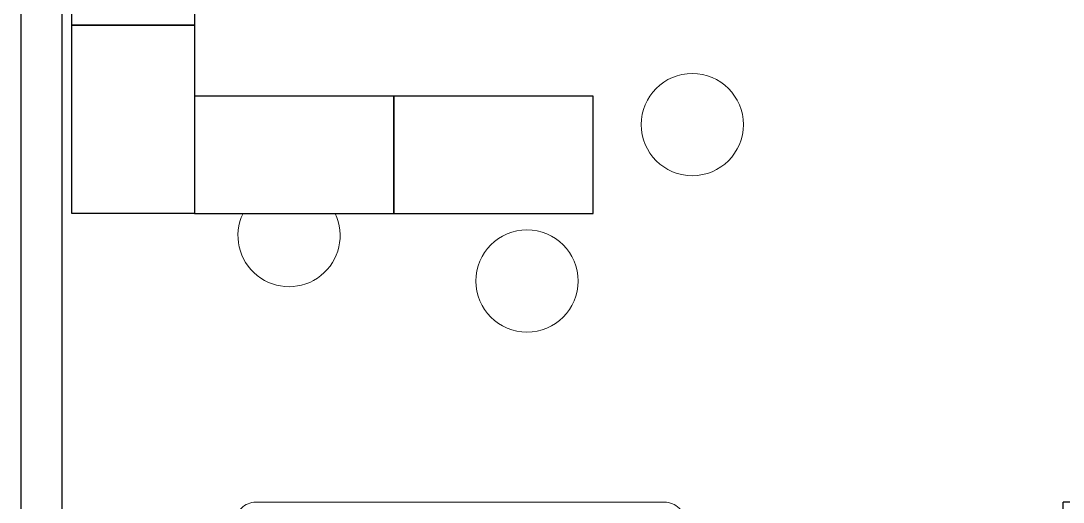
# Model space of a CAD drawing. Header units: millimetres. Extents: x 860 to 1444, y -43 to 267.
# Drawn here: x 1226.49 to 1231.59, y 225.31 to 227.66 of the extents above; entities that cross this region are included whole.
import ezdxf

# ---------------------------------------------------------------- set-up
doc = ezdxf.new("R2010")
doc.units = ezdxf.units.MM
doc.header["$MEASUREMENT"] = 0

# ---------------------------------------------------------------- blocks, each defined once
blk = doc.blocks.new('big couch')
at = {"color": 152, "lineweight": 5, "ltscale": 0.03, "true_color": 0x2776bb}
blk.add_lwpolyline([(94.0533, 62.5394, -0.414214), (94.1533, 62.6394), (94.7533, 62.6394, -0.414214), (94.8033, 62.5894, -0.414214), (94.8533, 62.6394), (95.4533, 62.6394, -0.414214), (95.5033, 62.5894, -0.414214), (95.5533, 62.6394), (96.1533, 62.6394, -0.414214), (96.2533, 62.5394), (96.2533, 61.9394, -0.414214), (96.1533, 61.8394), (94.1533, 61.8394, -0.414214), (94.0533, 61.9394)], format="xyb", close=True, dxfattribs=at)
at = {"color": 152, "lineweight": 5, "true_color": 0x2776bb}
for points in [[(94.7533, 62.0394, 0.414214), (94.8033, 62.0894), (94.8033, 62.5894, 0.415249)], [(95.5533, 62.0394, -0.414214), (95.5033, 62.0894), (95.5033, 62.5894, -0.41732)], [(94.0533, 62.3894, -0.414214), (94.1033, 62.4394), (94.1533, 62.4394, -0.414214), (94.2033, 62.3894), (94.2033, 62.3119)], [(96.1033, 62.3119), (96.1033, 62.3894, -0.414214), (96.1533, 62.4394), (96.2033, 62.4394, -0.414214), (96.2533, 62.3894)], [(94.2032, 62.3119, -0.165541), (94.2341, 62.378, -0.425989), (94.5149, 62.0915, -0.121523), (94.4483, 62.0521)], [(95.8341, 62.3119, 0.165541), (95.8031, 62.378, 0.425989), (95.5223, 62.0915, 0.121523), (95.589, 62.0521)], [(96.1034, 62.3119, 0.165541), (96.0725, 62.378, 0.200231), (95.874, 62.2975)], [(94.2284, 62.315, 0.356772), (94.0851, 62.1889, 0.249542), (94.2149, 62.0851)], [(95.8089, 62.315, -0.356772), (95.9521, 62.1889, -0.249542), (95.8223, 62.0851)], [(96.0782, 62.315, -0.356772), (96.2215, 62.1889, -0.249542), (96.0917, 62.0851)], [(94.0851, 62.1889, 0.14773), (94.2313, 62.103, 0.213343), (94.3602, 61.977)], [(95.9521, 62.1889, -0.14773), (95.806, 62.103, -0.213343), (95.677, 61.977)], [(96.2215, 62.1889, -0.14773), (96.0753, 62.103, -0.213343), (95.9464, 61.977)], [(94.2111, 62.0961, 0.306663), (94.3602, 61.977, 0.30633), (94.4576, 62.0858)], [(94.8533, 62.0394, -0.414214), (94.8033, 62.0894)], [(95.4533, 62.0394, 0.414214), (95.5033, 62.0894)], [(95.8262, 62.0961, -0.306663), (95.677, 61.977, -0.30633), (95.5796, 62.0858)], [(95.8164, 62.0716, 0.071865), (95.8583, 62.0521)], [(96.0955, 62.0961, -0.306663), (95.9464, 61.977, -0.30633), (95.849, 62.0858)], [(95.9981, 61.9894), (96.1033, 61.9894), (96.1033, 62.0877, -0.414352)], [(94.2415, 62.0394), (94.2233, 62.0394, 0.414214), (94.2033, 62.0194), (94.2033, 62.0094, 0.414214), (94.2233, 61.9894)], [(94.3917, 61.9894), (94.7833, 61.9894, 0.414214), (94.8033, 62.0094), (94.8033, 62.0194, 0.414214), (94.7833, 62.0394), (94.442, 62.0394, 0.412652)], [(95.6456, 61.9894), (95.5233, 61.9894, -0.414214), (95.5033, 62.0094), (95.5033, 62.0194, -0.414214), (95.5233, 62.0394), (95.5952, 62.0394, -0.126313)], [(95.7958, 62.0394), (95.8646, 62.0394, -0.414599)], [(96.0651, 62.0394), (96.0833, 62.0394, -0.414214), (96.1033, 62.0194), (96.1033, 62.0094, -0.414214), (96.0833, 61.9894)], [(94.2233, 61.9894), (94.3085, 61.9894, 0.412535)], [(95.9149, 61.9894), (95.7288, 61.9894, -0.414747)], [(96.0833, 61.9894), (95.9981, 61.9894, -0.414469)]]:
    blk.add_lwpolyline(points, format="xyb", dxfattribs=at)
for points in [[(94.2033, 62.0877), (94.2033, 61.9894), (94.3085, 61.9894)], [(94.3917, 61.9894), (95.6456, 61.9894)], [(95.7288, 61.9894), (95.9149, 61.9894)]]:
    blk.add_lwpolyline(points, dxfattribs=at)
blk.add_lwpolyline([(95.4833, 61.9894), (94.8233, 61.9894, -0.414214), (94.8033, 62.0094), (94.8033, 62.0194, -0.414214), (94.8233, 62.0394), (95.4833, 62.0394, -0.414214), (95.5033, 62.0194), (95.5033, 62.0094, -0.414214)], format="xyb", close=True, dxfattribs=at)

msp = doc.modelspace()

# ---------------------------------------------------------------- linework, layer by layer
for p in [(1231.59067, 224.90548), (1235.09067, 225.30548)]:
    msp.add_line(p, (1231.59067, 225.30548))
for points in [[(1236.49067, 217.22959), (1236.49067, 232.22959), (1226.49067, 232.22959), (1226.49067, 217.22959), (1226.69067, 217.22959)], [(1226.69067, 229.92959), (1226.69067, 220.82959)]]:
    msp.add_lwpolyline(points)
at = {"color": 152, "true_color": 0x2776bb}
for points in [[(1226.74067, 229.27959), (1227.34067, 229.27959), (1227.34067, 227.63924), (1226.74067, 227.63924)], [(1226.74067, 227.63924), (1227.34067, 227.63924), (1227.34067, 226.71828), (1226.74067, 226.71828)], [(1228.31567, 227.29267), (1227.34067, 227.29267), (1227.34067, 226.71828), (1228.31567, 226.71828)], [(1229.29067, 227.29267), (1228.31567, 227.29267), (1228.31567, 226.71828), (1229.29067, 226.71828)]]:
    msp.add_lwpolyline(points, close=True, dxfattribs=at)
at = {"color": 152, "lineweight": 5, "true_color": 0x2776bb}
for centre in [(1229.77606, 227.15279), (1228.96721, 226.38745)]:
    msp.add_circle(centre, 0.25, dxfattribs=at)
msp.add_arc((1227.80306, 226.60966), 0.25, 154.24694, 25.75306, dxfattribs=at)

# ---------------------------------------------------------------- block references
at = {"xscale": -1, "rotation": 180}
msp.add_blockref('big couch', (1133.48738, 287.14488), dxfattribs=at)

doc.saveas('drawing.dxf')
